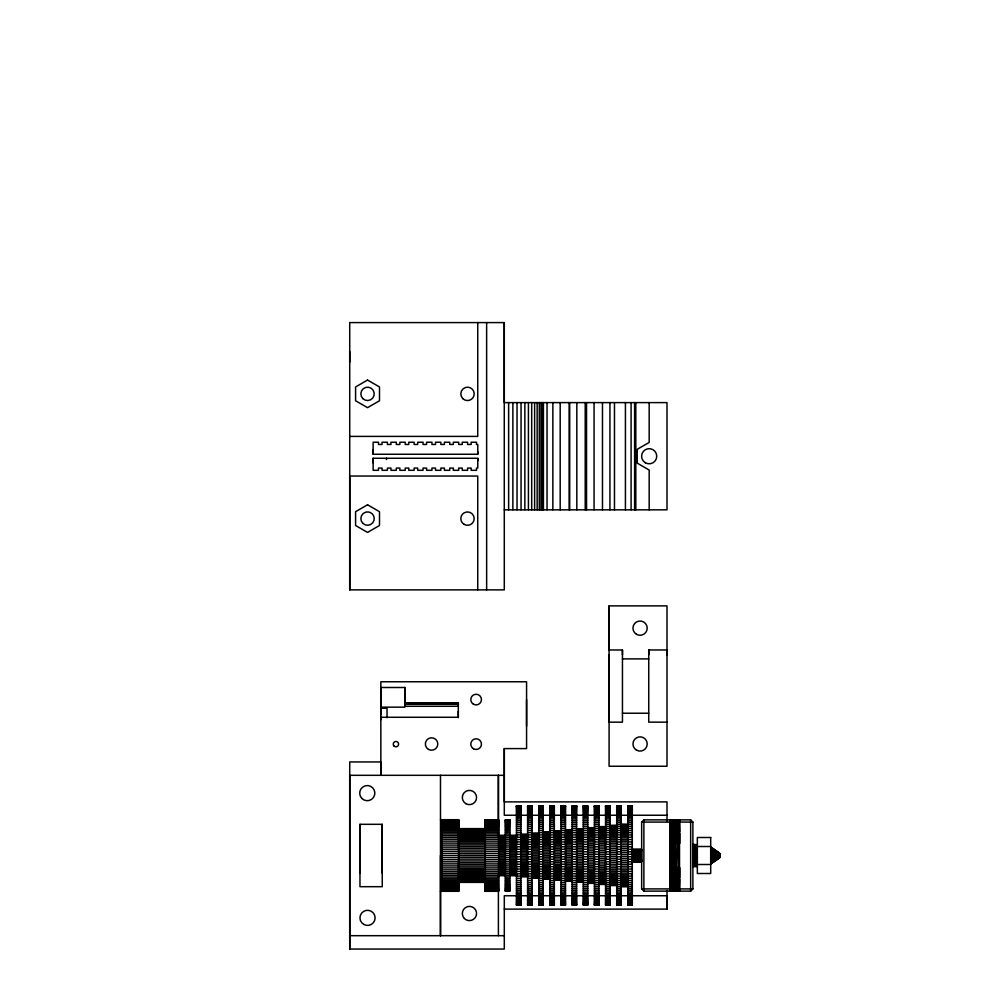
<?xml version="1.0" encoding="UTF-8"?>
<svg xmlns="http://www.w3.org/2000/svg" width="999" height="999" viewBox="0 0 999 999"><rect width="100%" height="100%" fill="white"/><g stroke="black" fill="none" stroke-linecap="round" stroke-linejoin="round"><path stroke-width="1.5" d="M516.695 895.753L504.295 895.753L504.295 949.05L349.725 949.05L349.725 775.311L504.295 775.311M504.258 322.59L504.295 589.872L349.725 589.872L349.725 322.59L504.295 322.59L504.295 402.609L666.995 402.609L666.995 509.84L504.295 509.84M359.965 824.312L359.965 886.687L382.242 886.687L382.242 824.312L359.965 824.312L359.965 873.313M373.139 462.949L373.139 458.266L477.772 458.266L477.772 468.069L476.498 468.069L476.498 470.304L471.153 470.304L471.153 468.069L467.582 468.069L467.582 470.304L462.237 470.304L462.237 468.069L458.678 468.069L458.678 470.304L453.334 470.304L453.334 468.069L449.762 468.069L449.762 470.304L444.418 470.304L444.418 468.069L440.859 468.069L440.859 470.304L435.514 470.304L435.514 468.069L431.943 468.069L431.943 470.304L426.598 470.304L426.598 468.069L423.039 468.069L423.039 470.304L417.694 470.304L417.694 468.069L414.123 468.069L414.123 470.304L408.778 470.304L408.778 468.069L405.219 468.069L405.219 470.304L399.875 470.304L399.875 468.069L396.303 468.069L396.303 470.304L390.959 470.304L390.959 468.069L387.4 468.069L387.4 470.304L382.055 470.304L382.055 468.069L378.484 468.069L378.484 470.304L373.139 470.304L373.139 458.266M373.139 454.258L373.139 442.232L378.484 442.232L378.484 444.468L382.055 444.468L382.055 442.232L387.4 442.232L387.4 444.468L390.959 444.468L390.959 442.232L396.303 442.232L396.303 444.468L399.875 444.468L399.875 442.232L405.219 442.232L405.219 444.468L408.778 444.468L408.778 442.232L414.123 442.232L414.123 444.468L417.694 444.468L417.694 442.232L423.039 442.232L423.039 444.468L426.598 444.468L426.598 442.232L431.943 442.232L431.943 444.468L435.514 444.468L435.514 442.232L440.859 442.232L440.859 444.468L444.418 444.468L444.418 442.232L449.762 442.232L449.762 444.468L453.334 444.468L453.334 442.232L458.678 442.232L458.678 444.468L462.237 444.468L462.237 442.232L467.582 442.232L467.582 444.468L471.153 444.468L471.153 442.232L476.498 442.232L476.498 444.468L477.772 444.468L477.772 454.258L373.139 454.258L373.139 449.587M386.513 458.491L386.513 459.415L386.513 458.266M387.025 717.669L387.025 708.216L380.844 708.216M404.845 702.347L404.845 687.499L380.844 687.499L380.844 714.672M440.484 855.494L440.484 935.688L440.484 775.311M404.845 702.871L458.304 702.871L458.304 717.27L380.844 717.27L380.844 719.63M477.772 460.726L477.772 458.491M477.772 454.046L477.772 451.81M477.734 322.59L477.734 436.401L349.725 436.401M486.65 589.872L486.638 322.59M498.401 935.688L498.401 874.962M349.725 949.05L349.725 761.95L380.844 761.95L380.844 775.311L380.844 681.768L526.573 681.768L526.573 748.588L504.295 748.588L504.295 801.885L666.995 801.885L666.995 821.44M543.419 509.84L543.419 402.609M547.04 509.84L547.04 402.609M552.859 509.84L552.859 402.609M560.189 509.84L560.189 402.609M569.168 509.84L569.168 402.609M569.692 509.84L569.692 402.609M576.823 509.84L576.823 402.609M585.214 509.84L585.214 402.609M594.068 509.84L594.068 402.609M602.472 509.84L602.472 402.609M609.09 605.881L609.09 766.245L666.995 766.245L666.995 605.881L609.09 605.881L609.09 649.974L622.452 649.974L622.452 722.152L609.09 722.152L609.09 654.807M609.927 509.84L609.927 402.609M614.472 509.84L614.472 402.609M622.452 654.807L622.452 649.974M625.424 509.84L625.424 402.609M631.093 509.84L631.093 402.609M634.615 509.84L634.615 402.609M635.814 509.84L635.814 402.609M648.738 654.807L648.738 649.974L666.995 649.974L666.995 654.807M649.175 509.84L649.175 470.042L637.225 463.136L637.225 449.325L649.175 442.42L649.175 402.609M504.295 909.115L666.995 909.115L666.995 895.753L631.356 895.753M669.842 873.313L669.842 837.686M669.829 825.798L669.979 819.867L670.591 843.618L671.216 819.867L671.84 843.618L671.216 891.133L670.591 867.382L669.979 891.133L669.829 885.201M669.979 843.618L670.616 819.867L670.616 891.133L669.842 864.41M679.807 833.228L679.545 843.618L678.92 819.867L678.296 843.618L678.92 891.133L679.545 867.382L679.807 877.771M679.832 879.257L679.52 891.133L679.52 819.867L679.832 831.742M671.84 843.618L672.477 819.867L673.114 843.618L672.477 891.133L671.84 867.382M673.114 843.618L673.763 819.867L674.412 867.382L673.763 891.133L673.114 867.382M674.412 843.618L675.062 819.867L676.373 891.133L677.659 819.867L678.296 843.618M675.711 843.618L676.373 819.867L677.01 843.618M675.711 867.382L675.062 891.133L674.412 867.382M678.296 867.382L677.659 891.133L677.01 867.382M641.658 822.09L643.88 819.867L690.659 819.867L692.881 822.09L692.881 888.91L690.659 891.133L643.88 891.133L641.658 888.91L641.658 822.09L670.616 822.09M710.701 861.837L719.617 857.204L710.701 862.462L719.617 857.429L710.701 862.999L719.617 857.592L710.701 863.898L719.617 857.729L719.617 853.271L710.701 847.04M710.701 863.898L719.617 857.729M710.701 863.411L719.617 857.592M710.701 861.113L719.617 856.93L710.701 860.314L719.617 856.618L710.701 859.44L719.617 856.268L710.701 857.529L719.617 855.881L710.701 856.518L719.617 855.506L710.701 854.482L719.617 855.119L710.701 853.471L719.617 854.744L710.701 851.573L719.617 854.382L710.701 850.686L719.617 854.07L710.701 849.887M710.701 858.503L719.617 856.268M622.452 658.89L648.738 658.89M404.845 703.383L458.304 703.383M404.845 706.268L458.304 706.268M380.844 707.155L404.845 707.155L404.845 687.499M622.452 713.236L648.738 713.236M666.995 722.152L648.738 722.152L648.738 649.974M516.471 805.868L520.929 805.931M532.067 805.931L527.609 805.831L527.609 905.169L532.067 905.169L532.067 805.831M538.748 805.931L543.206 805.831L543.206 905.169M554.345 805.931L549.887 805.831L549.887 905.169L554.345 905.069L549.887 904.857M561.026 805.868L565.484 805.831L565.484 905.169M576.61 805.868L572.165 805.831L572.165 905.169L576.61 905.169L576.61 805.831M583.304 805.868L587.749 805.831L587.749 905.169M594.43 805.868L598.888 805.931M605.569 805.931L610.027 805.831L610.027 905.169L605.569 905.169L605.569 805.831M621.166 805.868L616.708 805.831L616.708 905.169L621.166 905.069L616.708 904.857M627.847 805.931L632.305 805.868M516.471 806.018L520.929 806.018M527.609 806.018L532.067 806.018M538.748 806.018L543.206 806.018M549.887 806.018L554.345 806.018M561.026 806.018L565.484 806.018M572.165 806.018L576.61 806.018M583.304 806.018L587.749 806.018M594.43 806.018L598.888 806.018M605.569 806.018L610.027 806.018M616.708 806.018L621.166 806.018M627.847 806.018L632.305 806.018M516.471 806.143L520.929 806.143M527.609 806.305L532.067 806.143M538.748 806.143L543.206 806.305M549.887 806.305L554.345 806.143M561.026 806.305L565.484 806.143M572.165 806.143L576.61 806.305M583.304 806.143L587.749 806.305M594.43 806.305L598.888 806.143M605.569 806.143L610.027 806.305M616.708 806.143L621.166 806.305M627.847 806.143L632.305 806.305M516.471 806.493L520.929 806.493M527.609 806.493L532.067 806.493M538.748 806.493L543.206 806.493M549.887 806.493L554.345 806.493M561.026 806.493L565.484 806.493M572.165 806.493L576.61 806.493M583.304 806.493L587.749 806.493M594.43 806.493L598.888 806.493M605.569 806.493L610.027 806.493M616.708 806.493L621.166 806.493M627.847 806.493L632.305 806.493M516.471 806.705L520.929 806.705M527.609 806.705L532.067 806.705M538.748 806.705L543.206 806.705M549.887 806.705L554.345 806.705M561.026 806.705L565.484 806.705M572.165 806.705L576.61 806.705M583.304 806.705L587.749 806.705M594.43 806.705L598.888 806.705M605.569 806.705L610.027 806.705M616.708 806.705L621.166 806.705M627.847 806.705L632.305 806.705M516.471 807.242L520.929 807.242M527.609 807.242L532.067 807.242M538.748 807.242L543.206 807.242M549.887 807.242L554.345 807.242M561.026 807.242L565.484 807.242M572.165 807.242L576.61 807.242M583.304 807.242L587.749 807.242M594.43 807.242L598.888 807.242M605.569 807.242L610.027 807.242M616.708 807.242L621.166 807.242M627.847 807.242L632.305 807.242M516.471 807.891L520.929 807.891M527.609 807.891L532.067 807.891M538.748 807.891L543.206 807.891M549.887 807.891L554.345 807.891M561.026 807.891L565.484 807.891M572.165 807.891L576.61 807.891M583.304 807.891L587.749 807.891M594.43 807.891L598.888 807.891M605.569 807.891L610.027 807.891M616.708 807.891L621.166 807.891M627.847 807.891L632.305 807.891M516.471 808.666L520.929 808.666M527.609 808.666L532.067 808.666M538.748 808.666L543.206 808.666M549.887 808.666L554.345 808.666M561.026 808.666L565.484 808.666M572.165 808.666L576.61 808.666M583.304 808.666L587.749 808.666M594.43 808.666L598.888 808.666M605.569 808.666L610.027 808.666M616.708 808.666L621.166 808.666M627.847 808.666L632.305 808.666M516.471 809.552L520.929 809.552M527.609 809.552L532.067 809.552M538.748 809.552L543.206 809.552M549.887 809.552L554.345 809.552M561.026 809.552L565.484 809.552M572.165 809.552L576.61 809.552M583.304 809.552L587.749 809.552M594.43 809.552L598.888 809.552M605.569 809.552L610.027 809.552M616.708 809.552L621.166 809.552M627.847 809.552L632.305 809.552M516.471 810.551L520.929 810.551M527.609 810.551L532.067 810.551M538.748 810.551L543.206 810.551M549.887 810.551L554.345 810.551M561.026 810.551L565.484 810.551M572.165 810.551L576.61 810.551M583.304 810.551L587.749 810.551M594.43 810.551L598.888 810.551M605.569 810.551L610.027 810.551M616.708 810.551L621.166 810.551M627.847 810.551L632.305 810.551M516.471 811.675L520.929 811.675M527.609 811.675L532.067 811.675M538.748 811.675L543.206 811.675M549.887 811.675L554.345 811.675M561.026 811.675L565.484 811.675M572.165 811.675L576.61 811.675M583.304 811.675L587.749 811.675M594.43 811.675L598.888 811.675M605.569 811.675L610.027 811.675M616.708 811.675L621.166 811.675M627.847 811.675L632.305 811.675M516.471 812.911L520.929 812.911M527.609 812.911L532.067 812.911M538.748 812.911L543.206 812.911M549.887 812.911L554.345 812.911M561.026 812.911L565.484 812.911M572.165 812.911L576.61 812.911M583.304 812.911L587.749 812.911M594.43 812.911L598.888 812.911M605.569 812.911L610.027 812.911M616.708 812.911L621.166 812.911M627.847 812.911L632.305 812.911M516.471 814.247L520.929 814.247M527.609 814.247L532.067 814.247M538.748 814.247L543.206 814.247M549.887 814.247L554.345 814.247M561.026 814.247L565.484 814.247M572.165 814.247L576.61 814.247M583.304 814.247L587.749 814.247M594.43 814.247L598.888 814.247M605.569 814.247L610.027 814.247M616.708 814.247L621.166 814.247M627.847 814.247L632.305 814.247M516.695 815.246L504.295 815.246L504.295 748.588M519.792 815.246L527.547 815.246M532.192 815.246L538.386 815.246M543.044 815.246L549.238 815.246M553.883 815.246L561.638 815.246M564.735 815.246L572.477 815.246M575.574 815.246L583.329 815.246M586.425 815.246L594.168 815.246M597.265 815.246L606.568 815.246M609.665 815.246L617.419 815.246M620.516 815.246L628.259 815.246M631.356 815.246L666.995 815.246M516.471 815.684L520.929 815.684M527.609 815.684L532.067 815.684M538.748 815.684L543.206 815.684M549.887 815.684L554.345 815.684M561.026 815.684L565.484 815.684M572.165 815.684L576.61 815.684M583.304 815.684L587.749 815.684M594.43 815.684L598.888 815.684M605.569 815.684L610.027 815.684M616.708 815.684L621.166 815.684M627.847 815.684L632.305 815.684M516.471 817.232L520.929 817.232M527.609 817.232L532.067 817.232M538.748 817.232L543.206 817.232M549.887 817.232L554.345 817.232M561.026 817.232L565.484 817.232M572.165 817.232L576.61 817.232M583.304 817.232L587.749 817.232M594.43 817.232L598.888 817.232M605.569 817.232L610.027 817.232M616.708 817.232L621.166 817.232M627.847 817.232L632.305 817.232M516.471 818.868L520.929 818.868M527.609 818.868L532.067 818.868M538.748 818.868L543.206 818.868M549.887 818.868L554.345 818.868M561.026 818.868L565.484 818.868M572.165 818.868L576.61 818.868M583.304 818.868L587.749 818.868M594.43 818.868L598.888 818.868M605.569 818.868L610.027 818.868M616.708 818.868L621.166 818.868M627.847 818.868L632.305 818.868M440.484 819.704L458.753 819.704L458.753 829.257M442.082 820.004L458.566 820.004M485.289 820.004L498.651 820.004M505.344 820.004L509.79 820.004M442.082 820.254L458.566 820.254M485.289 820.254L498.651 820.254M505.344 820.254L509.79 820.254M442.082 820.629L458.566 820.629M485.289 820.629L498.651 820.629M505.344 820.629L509.79 820.629M516.471 820.604L520.929 820.604M527.609 820.604L532.067 820.604M538.748 820.604L543.206 820.604M549.887 820.604L554.345 820.604M561.026 820.604L565.484 820.604M572.165 820.604L576.61 820.604M583.304 820.604L587.749 820.604M594.43 820.604L598.888 820.604M605.569 820.604L610.027 820.604M616.708 820.604L621.166 820.604M627.847 820.604L632.305 820.604M442.082 821.128L458.566 821.128M485.289 821.128L498.651 821.128M505.344 821.128L509.79 821.128M442.082 821.74L458.566 821.74M485.289 821.74L498.651 821.74M505.344 821.74L509.79 821.74M679.52 822.09L692.881 822.09M442.082 822.477L458.566 822.477M485.289 822.477L498.651 822.477M505.344 822.477L509.79 822.477M516.471 822.414L520.929 822.414M527.609 822.414L532.067 822.414M538.748 822.414L543.206 822.414M549.887 822.414L554.345 822.414M561.026 822.414L565.484 822.414M572.165 822.414L576.61 822.414M583.304 822.414L587.749 822.414M594.43 822.414L598.888 822.414M605.569 822.414L610.027 822.414M616.708 822.414L621.166 822.414M627.847 822.414L632.305 822.414M442.082 823.326L458.566 823.326M485.289 823.326L498.651 823.326M505.344 823.326L509.79 823.326M442.082 824.287L458.566 824.287M485.289 824.287L498.651 824.287M505.344 824.287L509.79 824.287M516.471 824.325L520.929 824.325M527.609 824.325L532.067 824.325M538.748 824.325L543.206 824.325M549.887 824.325L554.345 824.325M561.026 824.325L565.484 824.325M572.165 824.325L576.61 824.325M583.304 824.325L587.749 824.325M594.43 824.325L598.888 824.325M605.569 824.325L610.027 824.325M616.708 824.325L632.305 824.325M621.166 824.512L627.847 824.637M621.166 824.974L627.847 824.974M442.082 825.361L458.566 825.361M485.289 825.361L498.651 825.361M505.344 825.361L509.79 825.361M610.027 825.461L616.708 825.436M621.166 825.449L627.847 825.449M610.027 825.624L616.708 825.524M610.027 825.911L616.708 825.911M621.166 826.036L627.847 826.036M516.471 826.31L520.929 826.31M527.609 826.31L532.067 826.31M538.748 826.31L543.206 826.31M549.887 826.31L554.345 826.31M561.026 826.31L565.484 826.31M572.165 826.31L576.61 826.31M583.304 826.31L587.749 826.31M594.43 826.31L598.888 826.31M605.569 826.31L621.166 826.31M627.847 826.31L632.305 826.31M442.082 826.548L458.566 826.548M485.289 826.548L498.651 826.548M505.344 826.548L509.79 826.548M598.888 826.585L605.569 826.648M621.166 826.735L627.847 826.735M598.888 826.86L605.569 826.86M610.027 826.847L616.708 826.847M598.888 827.209L605.569 827.209M610.027 827.497L616.708 827.497M621.166 827.559L627.847 827.559M587.749 827.696L594.43 827.759M598.888 827.684L605.569 827.684M442.082 827.821L458.566 827.821M485.289 827.821L498.651 827.821M505.344 827.821L509.79 827.821M587.749 827.984L594.43 827.984M587.749 828.134L594.43 828.134M516.471 828.358L520.929 828.358M527.609 828.358L532.067 828.358M538.748 828.358L543.206 828.358M549.887 828.358L554.345 828.358M561.026 828.358L565.484 828.358M572.165 828.358L576.61 828.358M583.304 828.358L621.166 828.358M627.847 828.358L632.305 828.358M458.753 828.621L485.039 828.621M587.749 828.546L594.43 828.546M621.166 828.496L627.847 828.496M458.566 828.77L485.289 828.77M576.61 828.77L583.304 828.77M458.566 828.833L485.289 828.833M576.61 828.833L583.304 829.02M598.888 828.983L605.569 828.983M442.082 829.207L458.566 829.207M485.289 829.207L498.651 829.207M505.344 829.207L509.79 829.207M587.749 829.083L594.43 829.083M610.027 829.145L616.708 829.145M458.566 829.332L485.289 829.332M576.61 829.332L583.304 829.332M621.166 829.532L627.847 829.532M458.566 829.757L485.289 829.757M576.61 829.757L583.304 829.757M587.749 829.732L594.43 829.732M598.888 829.807L605.569 829.807M565.484 830.019L572.165 829.907M565.484 830.269L572.165 830.269M610.027 830.132L616.708 830.132M458.566 830.319L485.289 830.319M516.471 830.481L520.929 830.481M527.609 830.481L532.067 830.481M538.748 830.481L543.206 830.481M549.887 830.481L554.345 830.481M561.026 830.481L565.484 830.481M572.165 830.481L587.749 830.481M594.43 830.481L598.888 830.481M605.569 830.481L610.027 830.481M616.708 830.481L621.166 830.481M627.847 830.481L632.305 830.481M442.082 830.681L458.566 830.681M485.289 830.681L498.651 830.681M505.344 830.681L509.79 830.681M565.484 830.644L572.165 830.644M587.749 830.506L594.43 830.506M621.166 830.681L627.847 830.681M598.888 830.743L605.569 830.743M458.566 830.981L485.289 830.981M554.345 830.993L561.026 831.056M576.61 830.981L583.304 830.981M554.345 831.243L561.026 831.243M565.484 831.143L572.165 831.143M610.027 831.23L616.708 831.23M587.749 831.393L594.43 831.393M554.345 831.555L561.026 831.555M458.566 831.767L485.289 831.767M565.484 831.755L572.165 831.755M576.61 831.767L583.304 831.767M598.888 831.792L605.569 831.792M621.166 831.93L627.847 831.93M543.206 832.13L549.887 832.13M554.345 831.992L561.026 831.992M442.082 832.229L458.566 832.229M485.289 832.229L498.651 832.229M505.344 832.229L509.79 832.229M543.206 832.254L549.887 832.254M543.206 832.504L549.887 832.504M565.484 832.479L572.165 832.479M587.749 832.379L594.43 832.379M610.027 832.429L616.708 832.429M458.566 832.666L485.289 832.666M516.471 832.666L520.929 832.666M527.609 832.666L532.067 832.666M538.748 832.666L543.206 832.666M549.887 832.666L565.484 832.666M572.165 832.666L587.749 832.666M594.43 832.666L598.888 832.666M605.569 832.666L610.027 832.666M616.708 832.666L621.166 832.666M627.847 832.666L632.305 832.666M543.206 832.879L549.887 832.879M598.888 832.941L605.569 832.941M532.067 833.291L538.748 833.291M543.206 833.366L549.887 833.366M554.345 833.216L561.026 833.216M565.484 833.316L572.165 833.316M621.166 833.278L627.847 833.278M532.067 833.478L538.748 833.478M587.749 833.478L594.43 833.478M458.566 833.666L485.289 833.666M532.067 833.79L538.748 833.79M576.61 833.666L583.304 833.666M610.027 833.728L616.708 833.728M442.082 833.878L458.566 833.878M485.289 833.878L498.651 833.878M505.344 833.878L509.79 833.878M543.206 833.978L549.887 833.978M554.345 833.99L561.026 833.99M532.067 834.215L538.748 834.215M598.888 834.202L605.569 834.202M520.929 834.377L527.609 834.44L520.929 834.54M565.484 834.265L572.165 834.265M458.566 834.764L485.289 834.764M520.929 834.664L527.609 834.814M532.067 834.764L538.748 834.764M543.206 834.702L549.887 834.702M576.61 834.764L583.304 834.764M587.749 834.689L594.43 834.689M621.166 834.702L627.847 834.702M516.471 834.914L520.929 834.914M527.609 834.914L532.067 834.914M538.748 834.914L543.206 834.914M549.887 834.914L565.484 834.914M572.165 834.914L576.61 834.914M583.304 834.914L587.749 834.914M594.43 834.914L598.888 834.914M605.569 834.914L610.027 834.914M616.708 834.914L621.166 834.914M627.847 834.914L632.305 834.914M520.929 835.226L527.609 835.226M610.027 835.114L616.708 835.114M498.651 835.464L505.344 835.489M509.79 835.464L516.471 835.489M532.067 835.426L538.748 835.426M565.484 835.314L572.165 835.314M442.082 835.589L458.566 835.589M485.289 835.589L516.471 835.551M543.206 835.539L549.887 835.539M598.888 835.539L605.569 835.539M498.651 835.776L505.344 835.776M509.79 835.776L516.471 835.776M520.929 835.763L527.609 835.763M554.345 835.888L561.026 835.888M458.566 835.963L485.289 835.963M576.61 835.963L583.304 835.963M587.749 835.976L594.43 835.976M498.651 836.126L505.344 836.126M509.79 836.126L516.471 836.126M532.067 836.213L538.748 836.213M621.166 836.225L627.847 836.225M520.929 836.413L527.609 836.413M543.206 836.475L549.887 836.475M565.484 836.463L572.165 836.463M498.651 836.588L505.344 836.588M509.79 836.588L516.471 836.588M610.027 836.588L616.708 836.588M532.067 837.1L538.748 837.1M554.345 836.987L561.026 836.987M598.888 836.975L605.569 836.975M458.566 837.262L485.289 837.262M498.651 837.174L505.344 837.174M509.79 837.174L532.067 837.212M538.748 837.212L543.206 837.212M549.887 837.212L554.345 837.212M561.026 837.212L565.484 837.212M572.165 837.212L598.888 837.212M605.569 837.212L610.027 837.212M616.708 837.212L621.166 837.212M627.847 837.212L632.305 837.212M442.082 837.374L458.566 837.374M485.289 837.374L498.651 837.374M505.344 837.374L509.79 837.374M543.206 837.524L549.887 837.524M565.484 837.711L572.165 837.711M498.651 837.874L505.344 837.874M509.79 837.874L516.471 837.874M621.166 837.811L627.847 837.811M520.929 838.049L527.609 838.049M532.067 838.086L538.748 838.086M554.345 838.173L561.026 838.173M610.027 838.136L616.708 838.136M598.888 838.486L605.569 838.486M458.566 838.636L485.289 838.636M498.651 838.698L505.344 838.698M509.79 838.698L516.471 838.698M543.206 838.661L549.887 838.661M576.61 838.636L583.304 838.636M587.749 838.835L594.43 838.835M442.082 839.222L458.566 839.222M485.289 839.222L498.651 839.222M505.344 839.222L509.79 839.222M520.929 839.035L527.609 839.035M532.067 839.172L538.748 839.172M565.484 839.035L572.165 839.035M498.651 839.622L505.344 839.622M509.79 839.622L520.929 839.56M527.609 839.56L532.067 839.56M538.748 839.56L543.206 839.56M549.887 839.56L565.484 839.56M572.165 839.56L576.61 839.56M583.304 839.56L587.749 839.56M594.43 839.56L598.888 839.56M605.569 839.56L610.027 839.56M616.708 839.56L632.305 839.56M610.027 839.772L616.708 839.772M543.206 839.897L549.887 839.897M598.888 840.072L605.569 840.072M458.566 840.084L485.289 840.084M520.929 840.109L527.609 840.109M576.61 840.084L583.304 840.084M532.067 840.346L538.748 840.346M565.484 840.446L572.165 840.446M587.749 840.371L594.43 840.371M498.651 840.634L505.344 840.634M509.79 840.634L516.471 840.634M554.345 840.821L561.026 840.821M442.082 841.133L458.566 841.133M485.289 841.133L498.651 841.133M505.344 841.133L509.79 841.133M520.929 841.283L527.609 841.283M543.206 841.208L549.887 841.208M621.166 841.208L627.847 841.208M610.027 841.458L616.708 841.458M458.566 841.608L485.289 841.608M532.067 841.608L538.748 841.608M576.61 841.608L583.304 841.608M598.888 841.72L605.569 841.72M498.651 841.757L505.344 841.757M509.79 841.757L516.471 841.757M516.471 841.945L520.929 841.945M527.609 841.945L532.067 841.945M538.748 841.945L543.206 841.945M549.887 841.945L554.345 841.945M561.026 841.945L576.61 841.945M583.304 841.945L598.888 841.945M605.569 841.945L610.027 841.945M616.708 841.945L621.166 841.945M627.847 841.945L632.305 841.945M554.345 842.257L561.026 842.257M520.929 842.532L527.609 842.532M543.206 842.594L549.887 842.594M498.651 842.956L505.344 842.956M509.79 842.956L516.471 842.956M532.067 842.956L538.748 842.956M442.082 843.094L458.566 843.094M485.289 843.094L498.651 843.094M505.344 843.094L509.79 843.094M621.166 842.994L627.847 842.994M458.566 843.206L485.289 843.206M576.61 843.206L583.304 843.206M610.027 843.206L616.708 843.206M565.484 843.481L572.165 843.481M598.888 843.431L605.569 843.431M554.345 843.755L561.026 843.755M587.749 843.668L594.43 843.668M520.929 843.868L527.609 843.868M543.206 844.055L549.887 844.055M498.651 844.242L505.344 844.242M509.79 844.242L520.929 844.355M527.609 844.355L543.206 844.355M549.887 844.355L554.345 844.355M561.026 844.355L565.484 844.355M572.165 844.355L576.61 844.355M583.304 844.355L587.749 844.355M594.43 844.355L598.888 844.355M605.569 844.355L610.027 844.355M616.708 844.355L621.166 844.355M627.847 844.355L632.305 844.355M692.881 844.367L697.339 844.679M458.566 844.854L485.289 844.854M576.61 844.854L583.304 844.854M621.166 844.829L627.847 844.829M610.027 845.017L616.708 845.017M692.881 845.029L697.339 845.029M442.082 845.092L458.566 845.092M485.289 845.092L498.651 845.092M505.344 845.092L509.79 845.092M565.484 845.079L572.165 845.079M598.888 845.191L605.569 845.191M520.929 845.279L527.609 845.279M554.345 845.316L561.026 845.316M587.749 845.391L594.43 845.391M498.651 845.591L505.344 845.591M509.79 845.591L516.471 845.591M543.206 845.579L549.887 845.579M692.881 845.479L697.339 845.479M532.067 845.841L538.748 845.841M692.881 846.053L697.339 846.053M697.339 846.503L710.701 846.503M458.566 846.553L485.289 846.553M576.61 846.553L583.304 846.553M621.166 846.715L627.847 846.715M516.471 846.802L532.067 846.802M538.748 846.802L543.206 846.802M549.887 846.802L554.345 846.802M561.026 846.802L576.61 846.802M583.304 846.802L587.749 846.802M594.43 846.802L598.888 846.802M605.569 846.802L621.166 846.802M627.847 846.802L632.305 846.802M692.881 846.74L697.339 846.74M442.082 847.127L458.566 847.127M485.289 847.127L516.471 847.002M554.345 846.94L561.026 846.94M598.888 847.015L605.569 847.015M543.206 847.14L549.887 847.14M587.749 847.164L594.43 847.164M532.067 847.364L538.748 847.364M692.881 847.527L697.339 847.527M458.566 848.288L485.289 848.288M520.929 848.263L527.609 848.263M576.61 848.288L583.304 848.288M692.881 848.388L697.339 848.388M498.651 848.476L505.344 848.476M509.79 848.476L516.471 848.476M554.345 848.601L561.026 848.601M565.484 848.438L572.165 848.438M543.206 848.763L549.887 848.763M610.027 848.738L616.708 848.738M621.166 848.626L627.847 848.626M532.067 848.938L538.748 848.938M587.749 848.975L594.43 848.975M598.888 848.863L605.569 848.863M442.082 849.2L458.566 849.2M485.289 849.2L498.651 849.2M505.344 849.2L509.79 849.2M516.471 849.275L520.929 849.275M527.609 849.275L532.067 849.275M538.748 849.275L543.206 849.275M549.887 849.275L554.345 849.275M561.026 849.275L565.484 849.275M572.165 849.275L576.61 849.275M583.304 849.275L587.749 849.275M594.43 849.275L598.888 849.275M605.569 849.275L610.027 849.275M616.708 849.275L621.166 849.275M627.847 849.275L641.658 849.325M692.881 849.337L697.339 849.337M632.305 849.512L641.658 849.512M520.929 849.824L527.609 849.824M632.305 849.824L641.658 849.824M498.651 849.987L505.344 849.987M509.79 849.987L516.471 849.987M458.566 850.062L485.289 850.062M565.484 850.174L572.165 850.174M576.61 850.062L583.304 850.062M632.305 850.249L641.658 850.249M543.206 850.411L549.887 850.411M554.345 850.286L561.026 850.286M692.881 850.361L697.339 850.361M532.067 850.549L538.748 850.549M610.027 850.649L616.708 850.649M621.166 850.574L627.847 850.574M587.749 850.823L594.43 850.823M598.888 850.736L605.569 850.736M632.305 850.786L641.658 850.786M442.082 851.285L458.566 851.285M485.289 851.285L498.651 851.285M505.344 851.285L509.79 851.285M520.929 851.423L527.609 851.423M632.305 851.41L641.658 851.41M692.881 851.448L697.339 851.448M498.651 851.535L505.344 851.535M509.79 851.535L516.471 851.535M458.566 851.86L485.289 851.86M516.471 851.76L520.929 851.76M527.609 851.76L532.067 851.76M538.748 851.76L543.206 851.76M549.887 851.76L554.345 851.76M561.026 851.76L565.484 851.76M572.165 851.76L587.749 851.76M594.43 851.76L598.888 851.76M605.569 851.76L610.027 851.76M616.708 851.76L621.166 851.76M627.847 851.76L632.305 851.76M543.206 852.097L549.887 852.097M554.345 852.01L561.026 852.01M565.484 851.935L572.165 851.935M632.305 852.122L641.658 852.122M532.067 852.184L538.748 852.184M621.166 852.534L627.847 852.534M587.749 852.684L594.43 852.684M598.888 852.634L605.569 852.634M610.027 852.584L616.708 852.584M692.881 852.572L697.339 852.572M632.305 852.909L641.658 852.909M498.651 853.109L505.344 853.109M509.79 853.109L516.471 853.109M520.929 853.046L527.609 853.046M442.082 853.383L458.566 853.383M485.289 853.383L498.651 853.383M505.344 853.383L509.79 853.383M458.566 853.67L485.289 853.67M543.206 853.795L549.887 853.795M554.345 853.758L561.026 853.758M565.484 853.708L572.165 853.708M576.61 853.67L583.304 853.67M632.305 853.745L641.658 853.745M692.881 853.733L697.339 853.733M532.067 853.833L538.748 853.833M516.471 854.257L520.929 854.257M527.609 854.257L532.067 854.257M538.748 854.257L543.206 854.257M549.887 854.257L554.345 854.257M561.026 854.257L565.484 854.257M572.165 854.257L576.61 854.257M583.304 854.257L587.749 854.257M594.43 854.257L598.888 854.257M605.569 854.257L610.027 854.257M616.708 854.257L621.166 854.257M627.847 854.257L632.305 854.257M587.749 854.557L594.43 854.557M598.888 854.545L605.569 854.545M610.027 854.532L616.708 854.532M621.166 854.507L627.847 854.507M632.305 854.607L641.658 854.607M498.651 854.707L505.344 854.707M509.79 854.707L516.471 854.707M520.929 854.682L527.609 854.682M692.881 854.907L697.339 854.907M442.082 855.506L498.651 855.506M505.344 855.506L509.79 855.506M532.067 855.506L538.748 855.506M543.206 855.506L549.887 855.506M554.345 855.506L561.026 855.506M565.484 855.506L572.165 855.506M576.61 855.506L583.304 855.506M632.305 855.506L641.658 855.506M710.701 855.506L719.617 855.506M692.881 856.093L697.339 856.093M498.651 856.293L505.344 856.293M509.79 856.293L516.471 856.293M520.929 856.318L527.609 856.318M587.749 856.443L594.43 856.443M598.888 856.455L605.569 856.455M610.027 856.468L616.708 856.468M621.166 856.493L627.847 856.493M632.305 856.393L641.658 856.393M516.471 856.742L520.929 856.742M527.609 856.742L532.067 856.742M538.748 856.742L543.206 856.742M549.887 856.742L554.345 856.742M561.026 856.742L565.484 856.742M572.165 856.742L576.61 856.742M583.304 856.742L587.749 856.742M594.43 856.742L598.888 856.742M605.569 856.742L610.027 856.742M616.708 856.742L621.166 856.742M627.847 856.742L632.305 856.742M458.566 857.329L485.289 857.329M532.067 857.167L538.748 857.167M543.206 857.204L549.887 857.204M554.345 857.242L561.026 857.242M565.484 857.292L572.165 857.292M576.61 857.329L583.304 857.329M632.305 857.254L641.658 857.254M692.881 857.267L697.339 857.267M442.082 857.617L458.566 857.617M485.289 857.617L498.651 857.617M505.344 857.617L509.79 857.617M498.651 857.891L505.344 857.891M509.79 857.891L516.471 857.891M520.929 857.954L527.609 857.954M632.305 858.091L641.658 858.091M587.749 858.316L594.43 858.316M598.888 858.366L605.569 858.366M610.027 858.416L616.708 858.416M621.166 858.466L627.847 858.466M692.881 858.428L697.339 858.428M532.067 858.815L538.748 858.815M543.206 858.903L549.887 858.903M554.345 858.99L561.026 858.99M632.305 858.878L641.658 858.878M458.566 859.14L485.289 859.14M565.484 859.065L572.165 859.065M576.61 859.14L583.304 859.14M516.471 859.24L520.929 859.24M527.609 859.24L532.067 859.24M538.748 859.24L543.206 859.24M549.887 859.24L554.345 859.24M561.026 859.24L565.484 859.24M572.165 859.24L576.61 859.24M583.304 859.24L587.749 859.24M594.43 859.24L598.888 859.24M605.569 859.24L610.027 859.24M616.708 859.24L621.166 859.24M627.847 859.24L632.305 859.24M498.651 859.465L505.344 859.465M509.79 859.465L516.471 859.465M520.929 859.577L527.609 859.577M632.305 859.59L641.658 859.59M692.881 859.552L697.339 859.552M442.082 859.714L458.566 859.714M485.289 859.714L498.651 859.714M505.344 859.714L509.79 859.714M587.749 860.176L594.43 860.176M632.305 860.214L641.658 860.214M532.067 860.451L538.748 860.451M598.888 860.264L605.569 860.264M610.027 860.351L616.708 860.351M621.166 860.426L627.847 860.426M543.206 860.589L549.887 860.589M692.881 860.639L697.339 860.639M554.345 860.713L561.026 860.713M565.484 860.826L572.165 860.826M632.305 860.751L641.658 860.751M458.566 860.938L485.289 860.938M498.651 861.013L505.344 861.013M509.79 861.013L516.471 861.013M576.61 860.938L583.304 860.938M520.929 861.175L527.609 861.175M632.305 861.175L641.658 861.175M632.305 861.488L641.658 861.488M632.305 861.675L641.658 861.675M692.881 861.662L697.339 861.662M442.082 861.8L458.566 861.8M485.289 861.8L498.651 861.8M505.344 861.8L509.79 861.8M516.471 861.725L520.929 861.725M527.609 861.725L532.067 861.725M538.748 861.725L543.206 861.725M549.887 861.725L554.345 861.725M561.026 861.725L565.484 861.725M572.165 861.725L576.61 861.725M583.304 861.725L587.749 861.725M594.43 861.725L598.888 861.725M605.569 861.725L610.027 861.725M616.708 861.725L621.166 861.725M627.847 861.725L641.658 861.737M532.067 862.062L538.748 862.062M587.749 862.025L594.43 862.025M543.206 862.237L549.887 862.237M598.888 862.137L605.569 862.137M610.027 862.262L616.708 862.262M498.651 862.524L505.344 862.524M509.79 862.524L516.471 862.524M554.345 862.399L561.026 862.399M621.166 862.374L627.847 862.374M458.566 862.711L485.289 862.711M520.929 862.736L527.609 862.736M565.484 862.562L572.165 862.562M576.61 862.711L583.304 862.711M692.881 862.612L697.339 862.612M692.881 863.473L697.339 863.473M532.067 863.636L538.748 863.636M442.082 863.873L458.566 863.873M485.289 863.873L516.471 863.998M543.206 863.86L549.887 863.86M587.749 863.835L594.43 863.835M598.888 863.985L605.569 863.985M516.471 864.197L520.929 864.197M527.609 864.197L532.067 864.197M538.748 864.197L543.206 864.197M549.887 864.197L565.484 864.197M572.165 864.197L576.61 864.197M583.304 864.197L587.749 864.197M594.43 864.197L598.888 864.197M605.569 864.197L621.166 864.197M627.847 864.197L632.305 864.197M520.929 864.26L527.609 864.26M565.484 864.26L572.165 864.26M621.166 864.285L627.847 864.285M692.881 864.26L697.339 864.26M458.566 864.447L485.289 864.447M576.61 864.447L583.304 864.447M697.339 864.497L710.701 864.497M692.881 864.947L697.339 864.947M532.067 865.159L538.748 865.159M498.651 865.409L505.344 865.409M509.79 865.409L516.471 865.409M543.206 865.421L549.887 865.421M587.749 865.609L594.43 865.609M692.881 865.521L697.339 865.521M520.929 865.721L527.609 865.721M554.345 865.683L561.026 865.683M598.888 865.808L605.569 865.808M442.082 865.908L458.566 865.908M485.289 865.908L498.651 865.908M505.344 865.908L509.79 865.908M565.484 865.921L572.165 865.921M610.027 865.983L616.708 865.983M692.881 865.971L697.339 865.971M458.566 866.145L485.289 866.145M576.61 866.145L583.304 866.145M621.166 866.17L627.847 866.17M692.881 866.32L697.339 866.32M516.471 866.645L520.929 866.645M527.609 866.645L543.206 866.645M549.887 866.645L554.345 866.645M561.026 866.645L565.484 866.645M572.165 866.645L576.61 866.645M583.304 866.645L587.749 866.645M594.43 866.645L598.888 866.645M605.569 866.645L610.027 866.645M616.708 866.645L621.166 866.645M627.847 866.645L632.305 866.645M692.881 866.533L697.339 866.608M498.651 866.757L505.344 866.757M509.79 866.757L516.471 866.757M543.206 866.945L549.887 866.945M520.929 867.132L527.609 867.132M554.345 867.244L561.026 867.244M565.484 867.532L572.165 867.532M587.749 867.332L594.43 867.332M598.888 867.569L605.569 867.569M442.082 867.906L498.651 867.906M505.344 867.906L509.79 867.906M576.61 867.794L583.304 867.794M610.027 867.794L616.708 867.794M498.651 868.044L505.344 868.044M509.79 868.044L516.471 868.044M532.067 868.044L538.748 868.044M621.166 868.006L627.847 868.006M520.929 868.468L527.609 868.468M543.206 868.406L549.887 868.406M554.345 868.743L561.026 868.743M516.471 869.055L520.929 869.055M527.609 869.055L532.067 869.055M538.748 869.055L543.206 869.055M549.887 869.055L554.345 869.055M561.026 869.055L576.61 869.055M583.304 869.055L598.888 869.055M605.569 869.055L610.027 869.055M616.708 869.055L621.166 869.055M627.847 869.055L632.305 869.055M458.566 869.392L485.289 869.392M498.651 869.242L505.344 869.242M509.79 869.242L516.471 869.242M532.067 869.392L538.748 869.392M576.61 869.392L583.304 869.392M598.888 869.28L605.569 869.28M610.027 869.542L616.708 869.542M520.929 869.717L527.609 869.717M543.206 869.792L549.887 869.792M621.166 869.792L627.847 869.792M442.082 869.867L458.566 869.867M485.289 869.867L498.651 869.867M505.344 869.867L509.79 869.867M554.345 870.179L561.026 870.179M498.651 870.366L505.344 870.366M509.79 870.366L516.471 870.366M532.067 870.653L538.748 870.653M565.484 870.554L572.165 870.554M587.749 870.629L594.43 870.629M458.566 870.916L485.289 870.916M520.929 870.891L527.609 870.891M576.61 870.916L583.304 870.916M598.888 870.941L605.569 870.941M543.206 871.103L549.887 871.103M610.027 871.228L616.708 871.228M498.651 871.378L505.344 871.378M509.79 871.378L520.929 871.44M527.609 871.44L532.067 871.44M538.748 871.44L543.206 871.44M549.887 871.44L565.484 871.44M572.165 871.44L576.61 871.44M583.304 871.44L587.749 871.44M594.43 871.44L598.888 871.44M605.569 871.44L610.027 871.44M616.708 871.44L632.305 871.44M442.082 871.777L458.566 871.777M485.289 871.777L498.651 871.777M505.344 871.777L509.79 871.777M532.067 871.827L538.748 871.827M520.929 871.965L527.609 871.965M565.484 871.965L572.165 871.965M498.651 872.302L505.344 872.302M509.79 872.302L516.471 872.302M587.749 872.164L594.43 872.164M458.566 872.364L485.289 872.364M543.206 872.339L549.887 872.339M576.61 872.364L583.304 872.364M598.888 872.514L605.569 872.514M520.929 872.951L527.609 872.951M532.067 872.914L538.748 872.914M554.345 872.826L561.026 872.826M610.027 872.864L616.708 872.864M498.651 873.126L505.344 873.126M509.79 873.126L516.471 873.126M565.484 873.288L572.165 873.288M621.166 873.188L627.847 873.188M543.206 873.476L549.887 873.476M442.082 873.626L498.651 873.626M505.344 873.626L509.79 873.626M587.749 873.638L594.43 873.638M498.651 873.825L505.344 873.825M509.79 873.825L543.206 873.788M549.887 873.788L554.345 873.788M561.026 873.788L565.484 873.788M572.165 873.788L587.749 873.788M594.43 873.788L598.888 873.788M605.569 873.788L610.027 873.788M616.708 873.788L621.166 873.788M627.847 873.788L632.305 873.788M554.345 874.013L561.026 874.013M598.888 874.025L605.569 874.025M498.651 874.412L505.344 874.412M509.79 874.412L516.471 874.412M520.929 874.587L527.609 874.587M543.206 874.525L549.887 874.525M565.484 874.537L572.165 874.537M610.027 874.412L616.708 874.412M498.651 874.662L505.344 874.662M509.79 874.662L516.471 874.662M532.067 874.787L538.748 874.787M621.166 874.774L627.847 874.774M498.651 874.887L505.344 874.887M509.79 874.887L516.471 874.887M587.749 875.024L594.43 875.024M458.566 875.037L485.289 875.037M498.651 875.074L505.344 875.224M509.79 875.074L516.471 875.224M520.929 875.236L527.609 875.236M554.345 875.112L561.026 875.112M576.61 875.037L583.304 875.037M442.082 875.411L458.566 875.411M485.289 875.411L516.471 875.449M498.651 875.511L505.344 875.549M509.79 875.511L516.471 875.549M532.067 875.574L538.748 875.574M543.206 875.461L549.887 875.461M598.888 875.461L605.569 875.461M520.929 875.773L527.609 875.773M565.484 875.686L572.165 875.686M610.027 875.886L616.708 875.886M458.566 876.235L485.289 876.235M516.471 876.086L543.206 876.086M549.887 876.086L565.484 876.086M572.165 876.086L587.749 876.086M594.43 876.086L598.888 876.086M605.569 876.086L610.027 876.086M616.708 876.086L621.166 876.086M627.847 876.086L632.305 876.086M520.929 876.46L527.609 876.46M543.206 876.298L549.887 876.298M587.749 876.31L594.43 876.31M621.166 876.298L627.847 876.298M520.929 876.66L527.609 876.623M532.067 876.785L538.748 876.785M565.484 876.735L572.165 876.735M598.888 876.81L605.569 876.81M543.206 877.022L549.887 877.022M554.345 877.01L561.026 877.01M442.082 877.122L458.566 877.122M485.289 877.122L498.651 877.122M505.344 877.122L509.79 877.122M532.067 877.209L538.748 877.209M610.027 877.272L616.708 877.272M458.566 877.334L485.289 877.334M532.067 877.522L538.748 877.522M576.61 877.334L583.304 877.334M587.749 877.522L594.43 877.522M543.206 877.634L549.887 877.634M565.484 877.684L572.165 877.684M621.166 877.721L627.847 877.721M554.345 877.784L561.026 877.784M543.206 878.121L549.887 878.121M598.888 878.059L605.569 878.059M458.566 878.333L485.289 878.333M516.471 878.333L520.929 878.333M527.609 878.333L532.067 878.333M538.748 878.333L543.206 878.333M549.887 878.333L554.345 878.333M561.026 878.333L565.484 878.333M572.165 878.333L587.749 878.333M594.43 878.333L598.888 878.333M605.569 878.333L610.027 878.333M616.708 878.333L621.166 878.333M627.847 878.333L632.305 878.333M543.206 878.496L549.887 878.496M554.345 878.458L561.026 878.458M565.484 878.521L572.165 878.521M610.027 878.571L616.708 878.571M442.082 878.77L458.566 878.77M485.289 878.77L498.651 878.77M505.344 878.77L509.79 878.77M587.749 878.62L594.43 878.62M554.345 879.008L561.026 879.008M621.166 879.07L627.847 879.07M458.566 879.232L485.289 879.232M565.484 879.245L572.165 879.245M576.61 879.232L583.304 879.232M598.888 879.207L605.569 879.207M554.345 879.445L561.026 879.445M554.345 879.757L561.026 879.757M587.749 879.607L594.43 879.607M610.027 879.769L616.708 879.769M458.566 880.019L485.289 880.019M554.345 879.944L561.026 879.944M565.484 879.857L572.165 879.857M576.61 880.019L583.304 880.019M442.082 880.319L458.566 880.319M485.289 880.319L498.651 880.319M505.344 880.319L509.79 880.319M565.484 880.356L572.165 880.356M598.888 880.256L605.569 880.256M621.166 880.319L627.847 880.319M516.471 880.519L520.929 880.519M527.609 880.519L532.067 880.519M538.748 880.519L543.206 880.519M549.887 880.519L554.345 880.519M561.026 880.519L565.484 880.519M572.165 880.519L576.61 880.519M583.304 880.519L598.888 880.519M605.569 880.519L610.027 880.519M616.708 880.519L621.166 880.519M627.847 880.519L632.305 880.519M458.566 880.681L485.289 880.681M565.484 880.731L572.165 880.731M576.61 880.681L583.304 880.681M565.484 880.981L572.165 880.981M610.027 880.868L616.708 880.868M458.566 881.243L485.289 881.243M565.484 881.106L572.165 881.106M576.61 881.243L583.304 881.243M587.749 881.268L594.43 881.268M598.888 881.193L605.569 881.193M621.166 881.468L627.847 881.468M458.566 881.667L485.289 881.667M576.61 881.667L583.304 881.667M442.082 881.792L458.566 881.792M485.289 881.792L498.651 881.792M505.344 881.792L509.79 881.792M610.027 881.855L616.708 881.855M458.566 881.98L485.289 881.98M576.61 881.98L583.304 881.98M587.749 881.917L594.43 881.917M598.888 882.017L605.569 882.017M458.566 882.229L485.289 882.167M576.61 882.167L583.304 882.229M587.749 882.454L594.43 882.454M621.166 882.504L627.847 882.504M516.471 882.641L520.929 882.641M527.609 882.641L532.067 882.641M538.748 882.641L543.206 882.641M549.887 882.641L554.345 882.641M561.026 882.641L565.484 882.641M572.165 882.641L576.61 882.641M583.304 882.641L621.166 882.641M627.847 882.641L632.305 882.641M587.749 882.866L594.43 882.866M587.749 883.016L594.43 883.153M442.082 883.178L458.566 883.178M485.289 883.178L498.651 883.178M505.344 883.178L509.79 883.178M587.749 883.303L594.43 883.341M598.888 883.316L605.569 883.316M610.027 883.503L616.708 883.503M621.166 883.441L627.847 883.441M598.888 883.978L605.569 883.79M598.888 884.14L605.569 884.14M610.027 884.152L616.708 884.152M598.888 884.265L605.569 884.352L598.888 884.415M621.166 884.265L627.847 884.265M442.082 884.452L458.566 884.452M485.289 884.452L498.651 884.452M505.344 884.452L509.79 884.452M516.471 884.702L520.929 884.702M527.609 884.702L532.067 884.702M538.748 884.702L543.206 884.702M549.887 884.702L554.345 884.702M561.026 884.702L565.484 884.702M572.165 884.702L576.61 884.702M583.304 884.702L587.749 884.702M594.43 884.702L598.888 884.702M605.569 884.702L621.166 884.702M627.847 884.702L632.305 884.702M610.027 884.902L616.708 884.902M621.166 884.964L627.847 884.964M610.027 885.089L616.708 885.089M610.027 885.376L616.708 885.251M442.082 885.638L458.566 885.638M485.289 885.638L498.651 885.638M505.344 885.638L509.79 885.638M610.027 885.476L616.708 885.539M621.166 885.551L627.847 885.551M621.166 886.026L627.847 886.026M621.166 886.363L627.847 886.363M516.471 886.675L520.929 886.675M527.609 886.675L532.067 886.675M538.748 886.675L543.206 886.675M549.887 886.675L554.345 886.675M561.026 886.675L565.484 886.675M572.165 886.675L576.61 886.675M583.304 886.675L587.749 886.675M594.43 886.675L598.888 886.675M605.569 886.675L610.027 886.675M616.708 886.675L632.305 886.675M442.082 886.712L458.566 886.712M485.289 886.712L498.651 886.712M505.344 886.712L509.79 886.712M442.082 887.674L458.566 887.674M485.289 887.674L498.651 887.674M505.344 887.674L509.79 887.674M442.082 888.523L458.566 888.523M485.289 888.523L498.651 888.523M505.344 888.523L509.79 888.523M516.471 888.586L520.929 888.586M527.609 888.586L532.067 888.586M538.748 888.586L543.206 888.586M549.887 888.586L554.345 888.586M561.026 888.586L565.484 888.586M572.165 888.586L576.61 888.586M583.304 888.586L587.749 888.586M594.43 888.586L598.888 888.586M605.569 888.586L610.027 888.586M616.708 888.586L621.166 888.586M627.847 888.586L632.305 888.586M641.658 888.91L670.616 888.91M679.52 888.91L692.881 888.91M442.082 889.26L458.566 889.26M485.289 889.26L498.651 889.26M505.344 889.26L509.79 889.26M442.082 889.872L458.566 889.872M485.289 889.872L498.651 889.872M505.344 889.872L509.79 889.872M442.082 890.371L458.566 890.371M485.289 890.371L498.651 890.371M505.344 890.371L509.79 890.371M516.471 890.396L520.929 890.396M527.609 890.396L532.067 890.396M538.748 890.396L543.206 890.396M549.887 890.396L554.345 890.396M561.026 890.396L565.484 890.396M572.165 890.396L576.61 890.396M583.304 890.396L587.749 890.396M594.43 890.396L598.888 890.396M605.569 890.396L610.027 890.396M616.708 890.396L621.166 890.396M627.847 890.396L632.305 890.396M442.082 890.746L458.566 890.746M485.289 890.746L498.651 890.746M505.344 890.746L509.79 890.746M442.082 890.996L458.566 890.996M485.289 890.996L498.651 890.996M505.344 890.996L509.79 890.996M440.484 891.295L458.753 891.295L458.753 882.379L485.039 882.379L485.039 891.295L498.401 891.295M516.471 892.132L520.929 892.132M527.609 892.132L532.067 892.132M538.748 892.132L543.206 892.132M549.887 892.132L554.345 892.132M561.026 892.132L565.484 892.132M572.165 892.132L576.61 892.132M583.304 892.132L587.749 892.132M594.43 892.132L598.888 892.132M605.569 892.132L610.027 892.132M616.708 892.132L621.166 892.132M627.847 892.132L632.305 892.132M516.471 893.768L520.929 893.768M527.609 893.768L532.067 893.768M538.748 893.768L543.206 893.768M549.887 893.768L554.345 893.768M561.026 893.768L565.484 893.768M572.165 893.768L576.61 893.768M583.304 893.768L587.749 893.768M594.43 893.768L598.888 893.768M605.569 893.768L610.027 893.768M616.708 893.768L621.166 893.768M627.847 893.768L632.305 893.768M516.471 895.316L520.929 895.316M527.609 895.316L532.067 895.316M538.748 895.316L543.206 895.316M549.887 895.316L554.345 895.316M561.026 895.316L565.484 895.316M572.165 895.316L576.61 895.316M583.304 895.316L587.749 895.316M594.43 895.316L598.888 895.316M605.569 895.316L610.027 895.316M616.708 895.316L621.166 895.316M627.847 895.316L632.305 895.316M519.792 895.753L527.547 895.753M532.192 895.753L538.386 895.753M543.044 895.753L549.238 895.753M553.883 895.753L561.638 895.753M564.735 895.753L572.477 895.753M575.574 895.753L583.329 895.753M586.425 895.753L594.168 895.753M597.265 895.753L606.568 895.753M609.665 895.753L617.419 895.753M620.516 895.753L628.259 895.753M516.471 896.752L520.929 896.752M527.609 896.752L532.067 896.752M538.748 896.752L543.206 896.752M549.887 896.752L554.345 896.752M561.026 896.752L565.484 896.752M572.165 896.752L576.61 896.752M583.304 896.752L587.749 896.752M594.43 896.752L598.888 896.752M605.569 896.752L610.027 896.752M616.708 896.752L621.166 896.752M627.847 896.752L632.305 896.752M516.471 898.089L520.929 898.089M527.609 898.089L532.067 898.089M538.748 898.089L543.206 898.089M549.887 898.089L554.345 898.089M561.026 898.089L565.484 898.089M572.165 898.089L576.61 898.089M583.304 898.089L587.749 898.089M594.43 898.089L598.888 898.089M605.569 898.089L610.027 898.089M616.708 898.089L621.166 898.089M627.847 898.089L632.305 898.089M516.471 899.325L520.929 899.325M527.609 899.325L532.067 899.325M538.748 899.325L543.206 899.325M549.887 899.325L554.345 899.325M561.026 899.325L565.484 899.325M572.165 899.325L576.61 899.325M583.304 899.325L587.749 899.325M594.43 899.325L598.888 899.325M605.569 899.325L610.027 899.325M616.708 899.325L621.166 899.325M627.847 899.325L632.305 899.325M516.471 900.449L520.929 900.449M527.609 900.449L532.067 900.449M538.748 900.449L543.206 900.449M549.887 900.449L554.345 900.449M561.026 900.449L565.484 900.449M572.165 900.449L576.61 900.449M583.304 900.449L587.749 900.449M594.43 900.449L598.888 900.449M605.569 900.449L610.027 900.449M616.708 900.449L621.166 900.449M627.847 900.449L632.305 900.449M516.471 901.448L520.929 901.448M527.609 901.448L532.067 901.448M538.748 901.448L543.206 901.448M549.887 901.448L554.345 901.448M561.026 901.448L565.484 901.448M572.165 901.448L576.61 901.448M583.304 901.448L587.749 901.448M594.43 901.448L598.888 901.448M605.569 901.448L610.027 901.448M616.708 901.448L621.166 901.448M627.847 901.448L632.305 901.448M516.471 902.334L520.929 902.334M527.609 902.334L532.067 902.334M538.748 902.334L543.206 902.334M549.887 902.334L554.345 902.334M561.026 902.334L565.484 902.334M572.165 902.334L576.61 902.334M583.304 902.334L587.749 902.334M594.43 902.334L598.888 902.334M605.569 902.334L610.027 902.334M616.708 902.334L621.166 902.334M627.847 902.334L632.305 902.334M516.471 903.108L520.929 903.108M527.609 903.108L532.067 903.108M538.748 903.108L543.206 903.108M549.887 903.108L554.345 903.108M561.026 903.108L565.484 903.108M572.165 903.108L576.61 903.108M583.304 903.108L587.749 903.108M594.43 903.108L598.888 903.108M605.569 903.108L610.027 903.108M616.708 903.108L621.166 903.108M627.847 903.108L632.305 903.108M516.471 903.758L520.929 903.758M527.609 903.758L532.067 903.758M538.748 903.758L543.206 903.758M549.887 903.758L554.345 903.758M561.026 903.758L565.484 903.758M572.165 903.758L576.61 903.758M583.304 903.758L587.749 903.758M594.43 903.758L598.888 903.758M605.569 903.758L610.027 903.758M616.708 903.758L621.166 903.758M627.847 903.758L632.305 903.758M516.471 904.295L520.929 904.295M527.609 904.295L532.067 904.295M538.748 904.295L543.206 904.295M549.887 904.295L554.345 904.295M561.026 904.295L565.484 904.295M572.165 904.295L576.61 904.295M583.304 904.295L587.749 904.295M594.43 904.295L598.888 904.295M605.569 904.295L610.027 904.295M616.708 904.295L621.166 904.295M627.847 904.295L632.305 904.295M516.471 904.694L520.929 904.694M527.609 904.694L532.067 904.694M538.748 904.694L543.206 904.694M549.887 904.694L554.345 904.694M561.026 904.694L565.484 904.694M572.165 904.694L576.61 904.694M583.304 904.694L587.749 904.694M594.43 904.694L598.888 904.694M605.569 904.694L610.027 904.694M616.708 904.694L621.166 904.694M627.847 904.694L632.305 904.694M516.471 904.982L520.929 904.857M527.609 904.982L532.067 904.857M538.748 904.982L543.206 904.857M561.026 904.857L565.484 904.982L561.026 905.169L561.026 805.831M572.165 904.857L576.61 904.982M583.304 904.857L587.749 904.982L583.304 905.169L583.304 805.831M594.43 904.982L598.888 904.857M605.569 904.857L610.027 904.982M632.305 904.857L627.847 904.982L632.305 905.131L632.305 805.831M520.929 905.069L516.471 905.131L516.471 805.831M543.206 905.069L538.748 905.131L538.748 805.831M598.888 905.069L594.43 905.131L594.43 805.831M349.725 935.688L504.295 935.688M710.701 852.497L719.617 854.744M710.701 849.162L719.617 853.795L710.701 848.538L719.617 853.571L710.701 848.001L719.617 853.408L710.701 847.102L719.617 853.271M710.701 847.589L719.617 853.408M690.659 819.867L690.659 891.133M666.995 890.459L666.995 909.115M643.88 819.867L643.88 891.133M627.847 805.831L627.847 905.169M621.166 805.831L621.166 905.169M598.888 805.831L598.888 905.169M586.538 402.609L586.538 509.84M554.345 805.831L554.345 905.169M542.195 402.609L542.182 509.84M540.971 402.609L540.971 509.84M539.285 402.609L539.285 509.84M537.15 402.609L537.15 509.84M534.615 402.609L534.615 509.84M531.693 402.609L531.693 509.84M528.421 402.609L528.421 509.84M526.573 699.587L526.573 726.31M524.862 402.609L524.862 509.84M521.053 402.609L521.053 509.84M520.929 805.831L520.929 905.169M517.032 402.609L517.032 509.84M512.874 402.609L512.874 509.84M508.628 402.609L508.628 509.84M485.289 819.879L485.289 891.12L498.651 891.12L498.651 819.879L485.039 819.704L485.039 829.257M477.734 589.872L477.734 476.048L349.725 476.048L349.725 589.872M458.566 819.879L458.566 891.12L442.082 891.12L442.082 819.879M458.304 702.871L458.304 703.87L404.845 704.058L458.304 704.058L458.304 706.493M458.304 711.213L458.304 717.669M382.242 824.312L382.242 873.313M349.725 351.536L349.725 362.237M498.401 775.311L498.401 836.038L498.401 775.311M367.545 380.057L355.582 386.95L355.582 400.761L367.545 407.667L379.495 400.761L379.495 386.95L367.545 380.057M367.545 504.782L355.582 511.688L355.582 525.499L367.545 532.405L379.495 525.499L379.495 511.688L367.545 504.782M509.79 819.879L505.344 819.879L505.344 891.12L509.79 891.12L509.79 819.879M710.701 837.499L697.339 837.499L697.339 873.501L710.701 873.501L710.701 837.499M538.748 877.709L532.067 877.709L538.748 877.771M549.887 878.745L543.206 878.745L549.887 878.87M645.391 462.787A7.567 7.567 0 0 0 656.755 456.231A7.567 7.567 0 0 0 645.391 449.675A7.567 7.567 0 0 0 645.391 462.787M462.774 398.589A6.681 6.681 0 0 0 473.963 395.592A6.681 6.681 0 0 0 465.771 387.412A6.681 6.681 0 0 0 462.774 398.589M464.16 524.388A6.681 6.681 0 0 0 474.188 518.593A6.681 6.681 0 0 0 464.16 512.812A6.681 6.681 0 0 0 464.16 524.388M362.812 523.314A6.681 6.681 0 0 0 373.988 520.329A6.681 6.681 0 0 0 365.809 512.137A6.681 6.681 0 0 0 362.812 523.314M362.812 398.589A6.681 6.681 0 0 0 373.988 395.592A6.681 6.681 0 0 0 365.809 387.412A6.681 6.681 0 0 0 362.812 398.589M465.884 803.683A7.13 7.13 0 0 0 476.573 797.514A7.13 7.13 0 0 0 465.884 791.333A7.13 7.13 0 0 0 465.884 803.683M464.398 918.531A7.13 7.13 0 0 0 476.323 915.334A7.13 7.13 0 0 0 467.594 906.605A7.13 7.13 0 0 0 464.398 918.531M473.451 748.763A5.345 5.345 0 0 0 481.468 744.13A5.345 5.345 0 0 0 473.451 739.497A5.345 5.345 0 0 0 473.451 748.763M473.451 704.208A5.345 5.345 0 0 0 481.468 699.587A5.345 5.345 0 0 0 473.451 694.954A5.345 5.345 0 0 0 473.451 704.208M394.043 746.016A2.672 2.672 0 0 0 398.514 744.817A2.672 2.672 0 0 0 395.242 741.545A2.672 2.672 0 0 0 394.043 746.016M428.459 749.412A6.231 6.231 0 0 0 437.812 744.005A6.231 6.231 0 0 0 428.459 738.611A6.231 6.231 0 0 0 428.459 749.412M361.913 798.488A7.567 7.567 0 0 0 374.588 795.092A7.567 7.567 0 0 0 365.309 785.813A7.567 7.567 0 0 0 361.913 798.488M363.748 924.425A7.567 7.567 0 0 0 375.112 917.869A7.567 7.567 0 0 0 363.748 911.313A7.567 7.567 0 0 0 363.748 924.425M636.513 750.149A7.13 7.13 0 0 0 647.215 743.98A7.13 7.13 0 0 0 636.513 737.799A7.13 7.13 0 0 0 636.513 750.149M636.513 634.328A7.13 7.13 0 0 0 647.215 628.146A7.13 7.13 0 0 0 636.513 621.977A7.13 7.13 0 0 0 636.513 634.328"/></g></svg>
